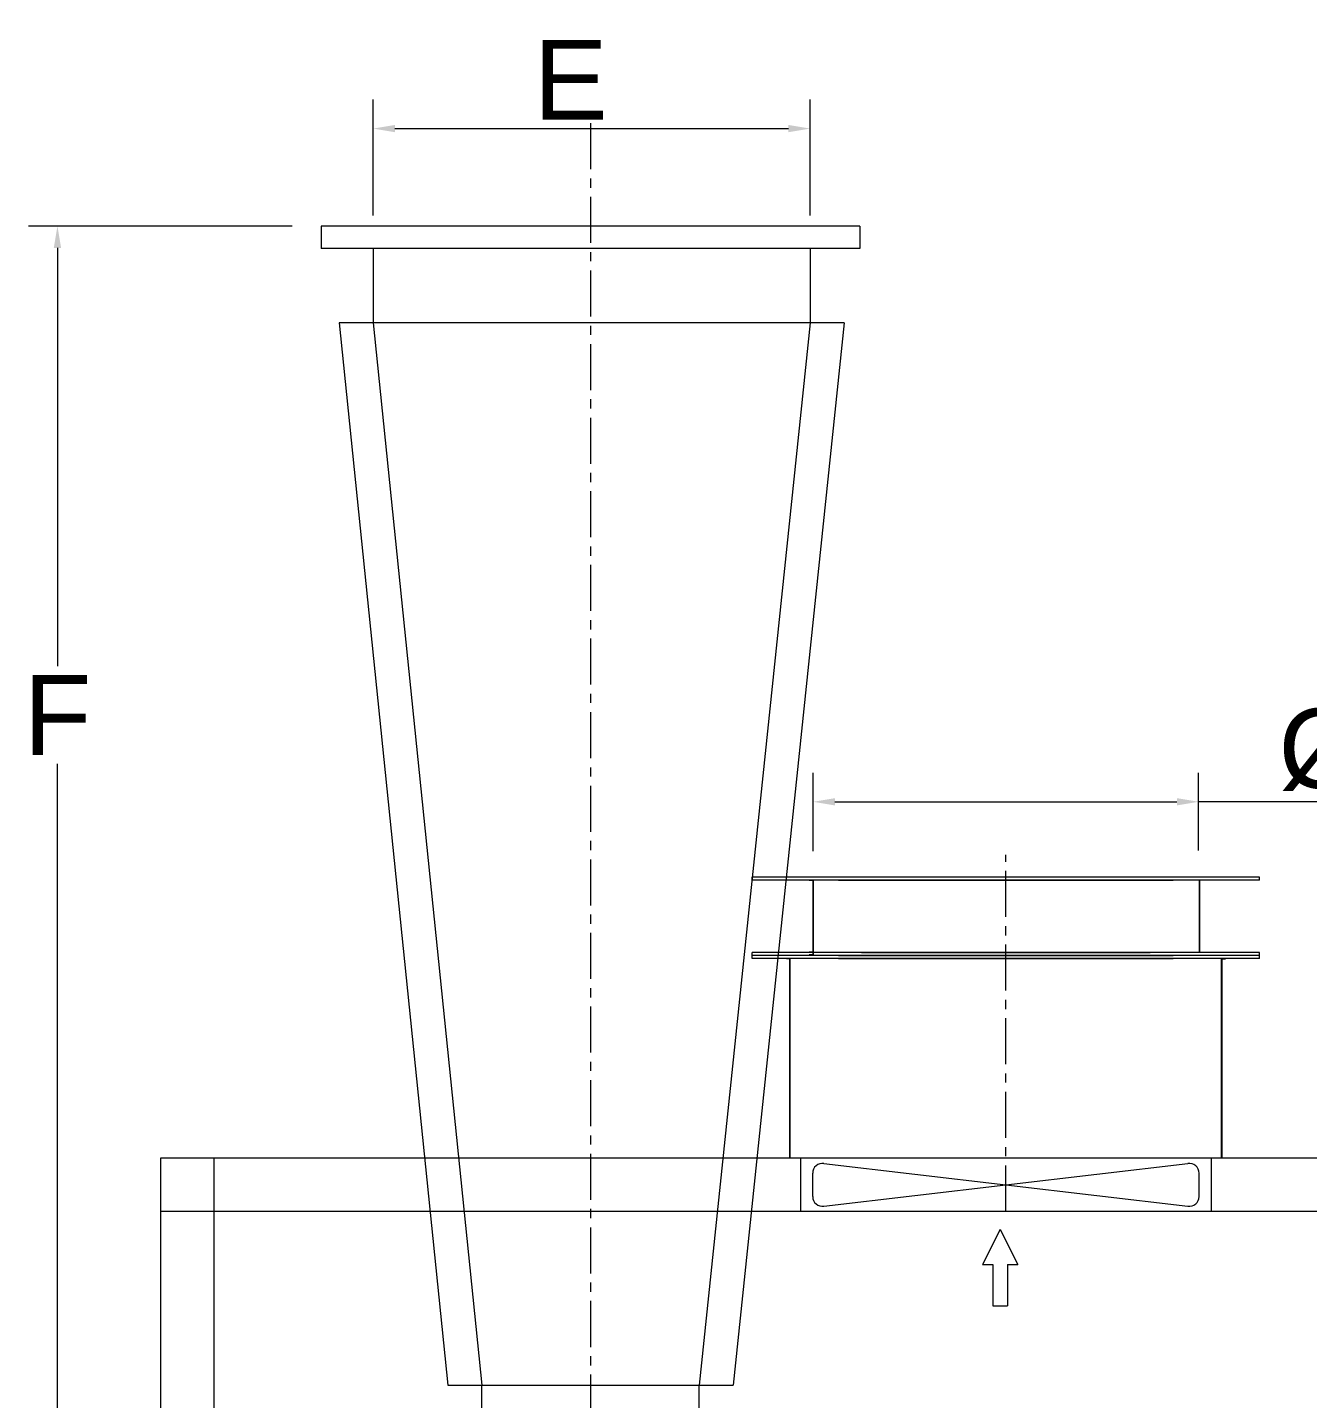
# Model space of a CAD drawing. Header units: inches. Extents: x 0 to 31702, y 0 to 24154.
# Drawn here: x 12947 to 15597, y 16873 to 19712 of the extents above; entities that cross this region are included whole.
import ezdxf

# ---------------------------------------------------------------- set-up
doc = ezdxf.new("R2010")
doc.units = ezdxf.units.IN
doc.header["$MEASUREMENT"] = 0
doc.linetypes.add('CENTER', pattern=[50.8, 31.75, -6.35, 6.35, -6.35])
doc.layers.get('Defpoints').update_dxf_attribs({"lineweight": 5})
doc.layers.add('CAXA1', color=5, linetype='CENTER', lineweight=5)
doc.styles.add('Roman', font='arial.ttf')
doc.styles.get("Standard").update_dxf_attribs({"font": 'arial.ttf'})
doc.dimstyles.new('ISO-25', dxfattribs={"dimscale": 30, "dimtxt": 1.5, "dimasz": 1.5, "dimexe": 2, "dimexo": 2, "dimtad": 1, "dimtih": 1, "dimtoh": 1, "dimdec": 1, "dimlfac": 0.03937, "dimdsep": 46, "dimtxsty": 'Standard', "dimcen": 2.5, "dimclrd": 7, "dimclre": 7, "dimclrt": 7, "dimadec": 0, "dimazin": 0, "dimtfac": 1, "dimtdec": 1, "dimtmove": 0, "dimatfit": 3, "dimfxl": 1, "dimlwd": 5, "dimlwe": 5, "dimarcsym": 0})

# ---------------------------------------------------------------- blocks, each defined once
blk = doc.blocks.new('*D5')
at = {"color": 7, "linetype": 'Continuous', "lineweight": 5, "transparency": 16777216}
for p, q in [((13662.6, 19322.5), (13662.6, 19562.4)), ((14567.5, 19322.5), (14567.5, 19562.4)), ((13707.6, 19502.4), (14522.5, 19502.4))]:
    blk.add_line(p, q, dxfattribs=at)
at = {"color": 7, "transparency": 16777216}
for points in [[(13707.6, 19509.9), (13707.6, 19494.9), (13662.6, 19502.4)], [(14522.5, 19509.9), (14522.5, 19494.9), (14567.5, 19502.4)]]:
    blk.add_solid(points, dxfattribs=at)
at = {"layer": 'Defpoints', "color": 0, "transparency": 16777216}
for p in [(14567.5, 19502.4), (13662.6, 19262.5), (14567.5, 19262.5)]:
    blk.add_point(p, dxfattribs=at)
at = {"color": 7, "lineweight": 5, "transparency": 16777216, "insert": (14071.5, 19603.6), "char_height": 165, "attachment_point": 5, "style": 'Roman'}
blk.add_mtext('E', dxfattribs=at)
blk = doc.blocks.new('*D6')
at = {"color": 7, "linetype": 'Continuous', "lineweight": 5, "transparency": 16777216}
for p, q in [((13495.1, 19300.5), (12948.9, 19300.5)), ((13008.9, 19255.5), (13008.9, 18389.5)), ((13008.9, 16745.5), (13008.9, 18187)), ((13755.1, 16700.5), (12948.9, 16700.5))]:
    blk.add_line(p, q, dxfattribs=at)
at = {"color": 7, "transparency": 16777216}
for points in [[(13001.4, 19255.5), (13016.4, 19255.5), (13008.9, 19300.5)], [(13001.4, 16745.5), (13016.4, 16745.5), (13008.9, 16700.5)]]:
    blk.add_solid(points, dxfattribs=at)
at = {"layer": 'Defpoints', "color": 0, "transparency": 16777216}
for p in [(13555.1, 19300.5), (13008.9, 16700.5), (13815.1, 16700.5)]:
    blk.add_point(p, dxfattribs=at)
at = {"color": 7, "lineweight": 5, "transparency": 16777216, "insert": (13008.9, 18288.3), "char_height": 165, "attachment_point": 5, "style": 'Roman'}
blk.add_mtext('F', dxfattribs=at)
blk = doc.blocks.new('*D7')
at = {"color": 7, "linetype": 'Continuous', "lineweight": 5, "transparency": 16777216}
for p, q in [((14573.6, 18006.5), (14573.6, 18168.6)), ((15371.6, 18007.5), (15371.6, 18168.6)), ((14618.6, 18108.6), (15326.6, 18108.6)), ((16174.6, 18108.6), (15371.6, 18108.6))]:
    blk.add_line(p, q, dxfattribs=at)
at = {"color": 7, "transparency": 16777216}
for points in [[(14618.6, 18116.1), (14618.6, 18101.1), (14573.6, 18108.6)], [(15326.6, 18116.1), (15326.6, 18101.1), (15371.6, 18108.6)]]:
    blk.add_solid(points, dxfattribs=at)
at = {"layer": 'Defpoints', "color": 0, "transparency": 16777216}
for p in [(15371.6, 18108.6), (14573.6, 17946.5), (15371.6, 17947.5)]:
    blk.add_point(p, dxfattribs=at)
at = {"color": 7, "lineweight": 5, "transparency": 16777216, "insert": (15851.2, 18216.2), "char_height": 165, "attachment_point": 5, "style": 'Roman'}
blk.add_mtext('%%C31.5', dxfattribs=at)

msp = doc.modelspace()

# ---------------------------------------------------------------- linework, layer by layer
at = {"color": 7, "lineweight": 5}
for p, q in [((14670.13, 19300.46), (13555.13, 19300.46)), ((13555.13, 19300.46), (13555.13, 19254.46)), ((14670.13, 19300.46), (14670.13, 19254.46)), ((14670.13, 19254.46), (13555.13, 19254.46)), ((13662.63, 19254.46), (13662.63, 19100.46)), ((14567.52, 19254.46), (14567.52, 19100.46)), ((14637.9, 19100.46), (13592.26, 19100.46)), ((13592.26, 19100.46), (13817.26, 16900.46)), ((13662.63, 19100.46), (13887.63, 16900.46)), ((14567.52, 19100.46), (14337.63, 16900.46)), ((14637.9, 19100.46), (14408.01, 16900.46)), ((15497.63, 17952.46), (14447.63, 17952.46)), ((14447.63, 17946.46), (14447.63, 17952.46)), ((15497.63, 17946.46), (14447.63, 17946.46)), ((14573.63, 17946.46), (14565.63, 17946.46)), ((14565.63, 17945.46), (14565.63, 17946.46)), ((14572.63, 17945.46), (14565.63, 17945.46)), ((14572.63, 17945.46), (14572.63, 17797.46)), ((14573.63, 17946.46), (14573.63, 17796.46)), ((14626.13, 17946.46), (15319.13, 17946.46)), ((14672.63, 17946.46), (15272.63, 17946.46)), ((15372.63, 17946.46), (15372.63, 17796.46)), ((15373.63, 17945.46), (15373.63, 17797.46)), ((15497.63, 17946.46), (15497.63, 17952.46)), ((14572.63, 17841.46), (14572.63, 17791.46)), ((14573.63, 17841.46), (14573.63, 17790.46)), ((15497.63, 17796.46), (14447.63, 17796.46)), ((14447.63, 17790.46), (14447.63, 17796.46)), ((15497.63, 17790.46), (14447.63, 17790.46)), ((14447.63, 17784.46), (14447.63, 17790.46)), ((15497.63, 17784.46), (14447.63, 17784.46)), ((14526.13, 17784.46), (14518.13, 17784.46)), ((14518.13, 17783.46), (14518.13, 17784.46)), ((14526.13, 17784.46), (14518.13, 17784.46)), ((14518.13, 17783.46), (14518.13, 17784.46)), ((14525.13, 17783.46), (14518.13, 17783.46)), ((14525.13, 17783.46), (14518.13, 17783.46)), ((14525.13, 17370.46), (14525.13, 17783.46)), ((14526.13, 17370.46), (14526.13, 17784.46)), ((15497.63, 17790.46), (14547.63, 17790.46)), ((14572.63, 17797.46), (14565.63, 17797.46)), ((14565.63, 17797.46), (14565.63, 17796.46)), ((14573.63, 17796.46), (14565.63, 17796.46)), ((14572.63, 17791.46), (14565.63, 17791.46)), ((14565.63, 17791.46), (14565.63, 17790.46)), ((14573.63, 17790.46), (14565.63, 17790.46)), ((14626.13, 17790.46), (15319.13, 17790.46)), ((14626.13, 17784.46), (15319.13, 17784.46)), ((14673.63, 17796.46), (15271.63, 17796.46)), ((14673.63, 17790.46), (15271.63, 17790.46)), ((15419.13, 17784.46), (15427.13, 17784.46)), ((15419.13, 17784.46), (15427.13, 17784.46)), ((15419.13, 17370.46), (15419.13, 17784.46)), ((15420.13, 17783.46), (15427.13, 17783.46)), ((15420.13, 17783.46), (15427.13, 17783.46)), ((15420.13, 17370.46), (15420.13, 17783.46)), ((15427.13, 17783.46), (15427.13, 17784.46)), ((15427.13, 17783.46), (15427.13, 17784.46)), ((15497.63, 17790.46), (15497.63, 17796.46)), ((15497.63, 17784.46), (15497.63, 17790.46)), ((13222.63, 17370.46), (13222.63, 14370.46)), ((18822.63, 17370.46), (13222.63, 17370.46)), ((13332.63, 17370.46), (13332.63, 14370.46)), ((14547.63, 17370.46), (14547.63, 17260.46)), ((14595.77, 17271.41), (15349.48, 17359.51)), ((14595.77, 17359.51), (15349.48, 17271.41)), ((15397.63, 17370.46), (15397.63, 17260.46)), ((14572.63, 17291.16), (14572.63, 17339.76)), ((15372.63, 17291.16), (15372.63, 17339.76)), ((18822.63, 17260.46), (13222.63, 17260.46)), ((14960.85, 17223.06), (14924.24, 17150.46)), ((14960.85, 17223.06), (14997.47, 17150.46)), ((14924.24, 17150.46), (14945.43, 17150.46)), ((14945.43, 17150.46), (14945.43, 17065.26)), ((14976.28, 17150.46), (14997.47, 17150.46)), ((14976.28, 17150.46), (14976.28, 17065.26)), ((14945.43, 17065.26), (14976.28, 17065.26)), ((13817.26, 16900.46), (14408.01, 16900.46)), ((13887.63, 16732.46), (13887.63, 16900.46)), ((14337.63, 16732.46), (14337.63, 16900.46))]:
    msp.add_line(p, q, dxfattribs=at)
for centre, start, end in [((14592.63, 17339.76), 80.95922, 180), ((15352.63, 17339.76), 0, 99.04078), ((14592.63, 17291.16), 180, 279.04078), ((15352.63, 17291.16), 260.95922, 0)]:
    msp.add_arc(centre, 20, start, end, dxfattribs=at)
at = {"layer": 'CAXA1', "linetype": 'CENTER', "lineweight": 5, "ltscale": 3}
for p, q in [((14112.63, 19513.39), (14112.63, 14823.4)), ((14972.63, 17260.46), (14972.63, 17999))]:
    msp.add_line(p, q, dxfattribs=at)

# ---------------------------------------------------------------- dimensions: what is measured, and where the dimension line sits
at = {"color": 7, "lineweight": 5}
for base, p1, p2, text, picture, middle in [((14567.52, 19502.36), (13662.63, 19262.46), (14567.52, 19262.46), 'E', '*D5', (14071.47, 19502.36)), ((15371.63, 18108.62), (14573.63, 17946.46), (15371.63, 17947.46), '%%C31.5', '*D7', (15851.16, 18108.62))]:
    dim = msp.add_linear_dim(base=base, p1=p1, p2=p2, text=text, dimstyle='ISO-25', override={"dimtxt": 5.5, "dimpost": '\\X', "dimtxsty": 'Roman', "dimtmove": 1}, dxfattribs=at)
    dim.commit()
    dim.dimension.update_dxf_attribs({"geometry": picture, "text_midpoint": middle, "dimtype": 160})
dim = msp.add_linear_dim(base=(13008.88, 16700.46), p1=(13555.13, 19300.46), p2=(13815.13, 16700.46), angle=90, text='F', dimstyle='ISO-25', override={"dimtxt": 5.5, "dimpost": '\\X', "dimtxsty": 'Roman', "dimtmove": 1}, dxfattribs=at)
dim.commit()
dim.dimension.update_dxf_attribs({"geometry": '*D6', "text_midpoint": (13008.88, 18288.27), "dimtype": 160})

doc.saveas('drawing.dxf')
